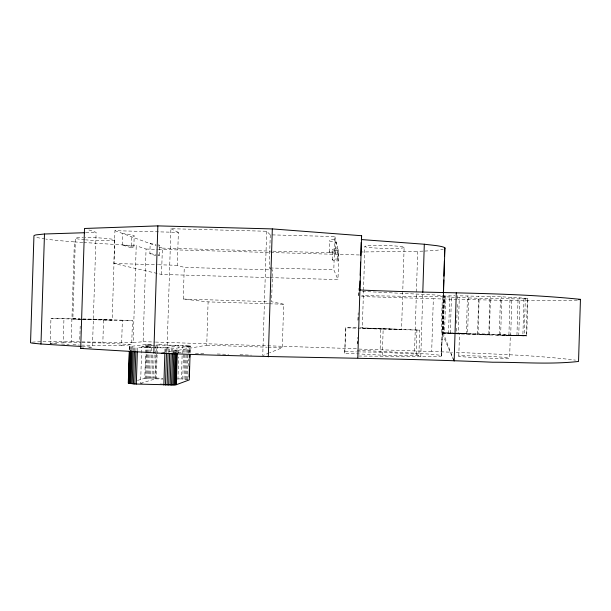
<?xml version="1.0" encoding="UTF-8"?>
<svg xmlns="http://www.w3.org/2000/svg" width="611" height="611" viewBox="0 0 611 611"><rect width="100%" height="100%" fill="white"/><g stroke="black" fill="none" stroke-linecap="round" stroke-linejoin="round"><path stroke-width="0.46" stroke-dasharray="3.06 2.29" d="M455.523 333.82L442.303 333.087L443.403 295.923A61.314 1.589 1.7 0 0 435.108 294.968L361.559 291.386M329.222 251.999L329.581 240.658M332.208 259.835L332.529 249.647M270.261 277.608L337.975 279.586L333.812 269.787L334.851 236.564L270.268 234.838L266.671 231.256L170.889 228.713L166.971 352.295M334.851 236.564L336.241 242.323L335.89 253.443A31.642 2.146 1.6 0 1 335.149 250.846L335.508 239.283A31.642 2.52 1.5 0 0 336.241 242.323L337.799 248.593A27.915 1.963 1.6 0 0 338.372 250.961L338.807 253L337.975 279.586M337.478 258.965L337.799 248.593L338.372 250.961L338.059 260.989A27.915 1.673 1.6 0 1 337.478 258.965L338.059 260.989M360.062 327.771L419.681 330.139L418.886 355.64L382.341 355.197L344.741 353.166L345.536 327.771L359.115 327.748M344.741 353.166L345.918 327.389M357.214 344.016L357.42 337.387M357.954 320.34L358.191 312.763M358.726 295.716L358.963 288.14M357.389 343.581L357.443 341.694M358.122 320.065L358.206 317.246M358.886 295.609L358.978 292.768M404.123 247.486A19.636 1.459 1.4 0 1 374.245 247.944A19.636 1.459 1.4 0 1 375.146 245.439A19.636 1.459 1.4 0 1 404.123 247.486L401.564 329.36L362.323 328.099L363.484 291.088M363.514 290.141L364.882 246.485M418.886 355.64L416.175 354.082L380.057 352.196L380.806 328.321M382.341 355.197L383.15 329.184L345.536 327.771M358.588 356.022L433.184 356.641A61.321 2.139 2 0 0 427.723 354.006L414.518 353.135L416.397 292.776M416.427 291.837L417.687 251.304L422.965 251.129M416.175 354.082L416.931 329.657M420.796 356.74L422.743 294.219M456.99 299.375L433.336 298.703L431.687 351.493L452.499 352.234M443.326 294.258L441.417 355.64L442.28 333.713L442.12 333.041L441.234 332.896L442.372 296.388L441.952 296.121L454.958 295.785M441.532 355.976L443.464 294.036M453.736 360.169L443.189 332.865L444.411 295.907L443.021 333.186L444.182 295.93L442.372 296.388L445.671 296.77L444.548 332.873L441.279 332.88L510.322 335.286L509.62 358.107A25.517 0.871 2.2 0 1 470.249 357.298A25.517 0.871 2.2 0 1 472.601 355.877A25.517 0.871 2.2 0 1 509.62 358.107M448.543 333.499L449.719 295.793M465.773 333.583L444.548 332.873L450.322 332.957L451.437 297.16L445.671 296.77M456.57 328.153L456.394 333.858L489.526 334.866M456.723 323.387L457.311 304.354M457.494 298.642L457.578 295.785L501.83 296.801L527.881 298.405L526.713 335.882L477.542 334.675L478.741 296.114M450.322 332.957L458.181 333.132L459.289 297.557L457.54 297.465M458.792 356.045L459.495 333.537L460.114 333.522M466.292 334.263L467.491 295.892M458.181 333.132L467.614 333.392L468.713 297.939L459.289 297.557M509.612 335.309L526.713 335.882L478.031 333.713L479.139 298.29L518.059 298.939L527.881 298.405M488.823 334.072L489.923 298.58M489.281 335.072L490.488 296.427M499.324 334.454L500.432 298.794M500.63 335.424L501.83 296.801M508.902 334.836L510.017 298.916M510.697 335.691L511.888 297.221M516.937 335.195L518.059 298.939M518.739 335.859L519.923 297.656M524.001 298.863L522.863 335.5L503.861 334.859M525.361 298.053L524.185 335.928L504.151 335.256M527.385 298.68L526.231 335.737L509.513 335.179M56.8 343.71L50.155 343.313L50.95 318.354L79.995 318.827M50.155 343.313L63.208 342.313L63.972 318.392M32.268 342.183A61.459 2.032 1.4 0 1 55.494 341.595L71.197 341.702L74.374 241.91L58.702 240.581A61.451 4.346 2.7 0 1 45.955 239.092M81.668 319.316L72.854 318.904L75.42 238.191M79.758 339.395L80.186 326.137M88.847 347.544L92.467 347.155L96.118 232.356L88.076 229.667M103.572 319.477L132.472 320.584L131.709 344.619L102.824 342.97L103.572 319.477L80.942 318.858M269.306 277.577L161.541 274.431L113.898 263.494L114.937 230.683L178.366 232.379L177.327 265.304L184.262 267.397L272.582 269.94L271.582 301.735L283.672 304.217L282.305 347.705L269.558 352.807M82.485 319.347L112.18 320.072L114.723 240.001A19.674 1.39 2.7 0 0 85.089 237.412M122.414 244.988L122.773 233.562A31.772 2.398 2.7 0 1 131.525 236.778L131.174 247.776L122.414 244.988A31.772 2.047 2.6 0 1 131.174 247.776M81.454 345.1L121.558 345.727L122.353 320.645L132.472 320.584M129.341 349.423L129.486 346.559L145.846 344.543L153.048 344.505M129.501 349.484L129.486 346.559M129.868 349.553L129.585 346.674M130.433 349.622L130.525 346.804L129.952 346.735M133.84 247.05L134.191 235.915M131.205 349.698L131.289 346.872L130.525 346.804M132.152 349.775L132.236 346.941L131.289 346.872M71.197 341.702L133.152 342.748L136.222 245.767L83.89 242.506M133.236 350.79L133.351 347.017L132.236 346.941M134.496 350.859L134.619 347.086L133.351 347.017M135.886 350.928L136.001 347.147L134.619 347.086M137.368 350.989L137.49 347.208L136.001 347.147M142.447 383.387L140.599 383.318L141.752 346.911L156.607 344.948L178.985 345.696L178.748 353.227M133.152 342.748L143.127 341.664L146.06 249.051L136.222 245.767M137.467 380.409L144.776 378.339L145.548 353.929M145.578 352.99L145.846 344.543M144.776 378.339L145.372 378.262L146.144 353.884M146.174 352.944L146.441 344.512M155.851 255.612L149.863 253.71L150.176 243.636A27.923 1.886 2.5 0 1 155.927 244.354M145.372 378.262L146.136 378.194L146.907 353.853M146.938 352.914L147.205 344.489M146.136 378.194L147.06 378.133L147.831 353.822M147.862 352.891L148.129 344.474M147.06 378.133L148.129 378.087L148.901 353.807M148.924 352.875L149.191 344.474M148.129 378.087L149.321 378.056L150.085 353.8M150.115 352.868L150.382 344.474M149.321 378.056L150.612 378.033L151.345 354.731M151.467 351.004L151.673 344.482M150.612 378.033L151.986 378.026L152.719 354.747M151.986 378.026L153.414 378.033L154.155 354.762M153.414 378.033L154.881 378.049L155.622 354.792M155.645 353.861L155.942 344.558M159.341 255.329L159.654 245.485M140.599 383.318L155.53 378.82L156.607 344.948M154.881 378.049L156.355 378.087L157.096 354.831M157.126 353.899L157.417 344.604L190.357 346.025L176.067 348.224L137.49 347.208M161.541 274.431L162.373 248.112L157.012 246.149M164.894 351.921L165.016 348.133M165.65 352.387L165.795 347.712L178.985 345.696M166.52 351.959L166.635 348.171M168.124 351.989L168.246 348.209M169.69 352.012L169.812 348.232M171.187 352.028L171.309 348.255M172.585 352.035L172.699 348.262M173.822 352.967L173.975 348.255M174.952 352.952L175.105 348.247M175.922 352.929L176.067 348.224M176.709 352.891L176.854 348.194M177.305 352.845L177.45 348.163M177.916 379.607L178.633 357M268.557 303.751L208.099 301.895L183.262 299.039L184.262 267.397M187.989 379.492L181.375 378.965L182.437 345.436M182.75 379.034L183.812 345.49M184.041 379.11L185.102 345.551M185.232 379.194L186.294 345.612M186.294 379.294L187.363 345.673M187.226 379.393L188.287 345.734M188.409 366.386L188.646 358.901M188.822 353.288L189.059 345.795M189.456 352.417L189.662 345.857M189.876 352.486L190.082 345.918M190.151 352.608L190.319 345.971M167.895 352.135L206.732 345.192L208.099 301.895M266.671 231.256L262.753 355.526L268.703 353.143M270.268 234.838L269.23 267.939L271.238 269.138M443.403 295.923L441.722 296.35A61.314 1.589 1.7 0 1 429.51 296.625L361.712 295.655M121.558 345.727L131.709 344.619M424.729 251.068L430.946 250.739A61.314 4.575 1.4 0 0 443.196 249.235M577.326 300.169L521.672 300.658L457.937 299.405M85.792 232.684L96.118 232.356M362.323 328.099L401.564 329.36M510.322 335.286L496.01 335.057M72.854 318.904L112.18 320.072M360.253 251.992L417.687 251.304M345.154 351.715L356.473 351.875M357.42 351.883L380.057 352.196M63.208 342.313L81.133 342.611M82.073 342.626L102.824 342.97M122.353 320.645L50.95 318.354M383.15 329.184L419.681 330.139M162.373 248.112L272.048 251.152M273.002 251.174L338.807 253M146.06 249.051L157.47 249.364M158.425 249.395L360.001 254.986M113.898 263.494L157.447 264.739M158.386 264.762L177.327 265.304M270.177 267.969L333.812 269.787M361.567 296.549L433.336 298.703M183.262 299.039L268.733 301.651M467.614 333.392L478.031 333.713M269.504 303.782L283.672 304.217M443.25 333.201L463.039 333.827M468.713 297.939L479.139 298.29M143.127 341.664L154.537 342.045M155.484 342.076L357.068 348.759M358.978 349.072L431.626 351.478M206.732 345.192L267.19 347.201M268.137 347.231L282.305 347.705M141.752 346.911L165.795 347.712M172.661 352.486L183.094 352.837M195.421 353.257L205.854 353.609M217.233 353.99L228.613 354.372M239.993 354.754L251.373 355.144M456.287 352.364C496.04 354.235 535.946 355.182 575.47 360.131M156.355 378.087L162.847 378.316M177.671 378.835L181.375 378.965M155.53 378.82L162.992 379.08M160.013 384.014L162.793 384.113M476.053 334.4L459.495 333.537M451.437 297.16L456.669 297.427M357.183 350.164L414.518 353.135M61.551 343.993L69.142 344.451M72.938 344.673L79.583 345.078M74.374 241.91L82.936 242.445M82.172 346.529L92.467 347.155M114.937 230.683L156.164 245.836M170.889 228.713L178.366 232.379M442.28 333.713L453.706 360.185M335.149 250.846L335.89 253.443M158.035 254.772A27.923 1.604 2.4 0 1 157.814 255.772M149.863 253.71A27.923 1.604 2.4 0 1 155.606 254.352M158.348 244.835A27.923 1.886 2.5 0 1 158.127 246.012M114.731 239.963A19.674 1.39 2.7 0 1 85.517 239.84M84.646 239.764A19.674 1.39 2.7 0 1 83.348 237.412M45.069 238.962A61.451 4.346 2.7 0 1 34.957 236.793"/><path stroke-width="0.92" d="M359.703 290.362L360.001 280.953M360.177 275.309L360.589 262.134M360.796 255.551L361.208 242.376M357.794 357.817L361.62 235.724L272.323 228.911L157.859 225.887L84.501 228.476L80.69 348.423L161.51 353.273C271.826 357.886 382.257 357.427 492.573 362.224C521.183 362.163 550.03 364.645 578.533 361.46L580.45 299.352C507.26 291.898 433.359 293.494 359.925 289.973M422.804 292.333L424.301 244.232L361.3 239.558M443.357 293.303L443.777 279.991M443.892 276.18L444.365 260.958M444.518 256.208L444.755 248.593A61.299 4.575 1.4 0 0 436.644 245.66L424.301 244.232M443.494 293.097L444.907 247.898M454.156 361.063L456.287 292.837M81.232 346.468L40.975 344.008L44.481 233.998L84.853 232.715M190.052 354.433L189.288 379.905L176.296 384.709L173.944 384.961L134.832 383.998L128.272 383.12L129.341 351.233M128.432 383.234L129.44 351.363M128.791 383.357L129.807 351.432M129.364 383.479L130.403 350.569M130.128 383.593L131.174 350.638M131.075 383.708L132.121 350.714M132.19 383.815L133.206 351.73M133.45 383.914L134.466 351.806M134.832 383.998L135.856 351.875M136.322 384.075L137.338 351.936M153.835 353.005L157.859 225.887M163.847 385.052L164.863 352.86M165.466 385.09L166.49 352.906M167.078 385.106L168.071 353.884M168.644 385.113L169.637 353.906M170.141 385.098L171.126 353.922M171.538 385.067L172.523 353.922M172.814 385.022L173.799 353.914M173.944 384.961L174.922 353.891M174.906 384.892L175.892 353.868M175.701 384.8L176.678 353.83M176.296 384.709L177.274 353.784M189.105 376.888L189.433 366.562M189.723 357.183L189.815 354.365M268.298 356.877L272.323 228.911M361.429 238.023L361.62 235.724M578.884 299.757L580.45 299.352M161.51 353.273L164.244 352.784M80.69 348.423L83.409 348.133M44.481 233.998L36.278 234.853A61.451 4.346 2.7 0 0 33.933 236.083L30.55 342.55A61.459 2.032 1.4 0 0 32.834 343.229L40.975 344.008"/></g></svg>
